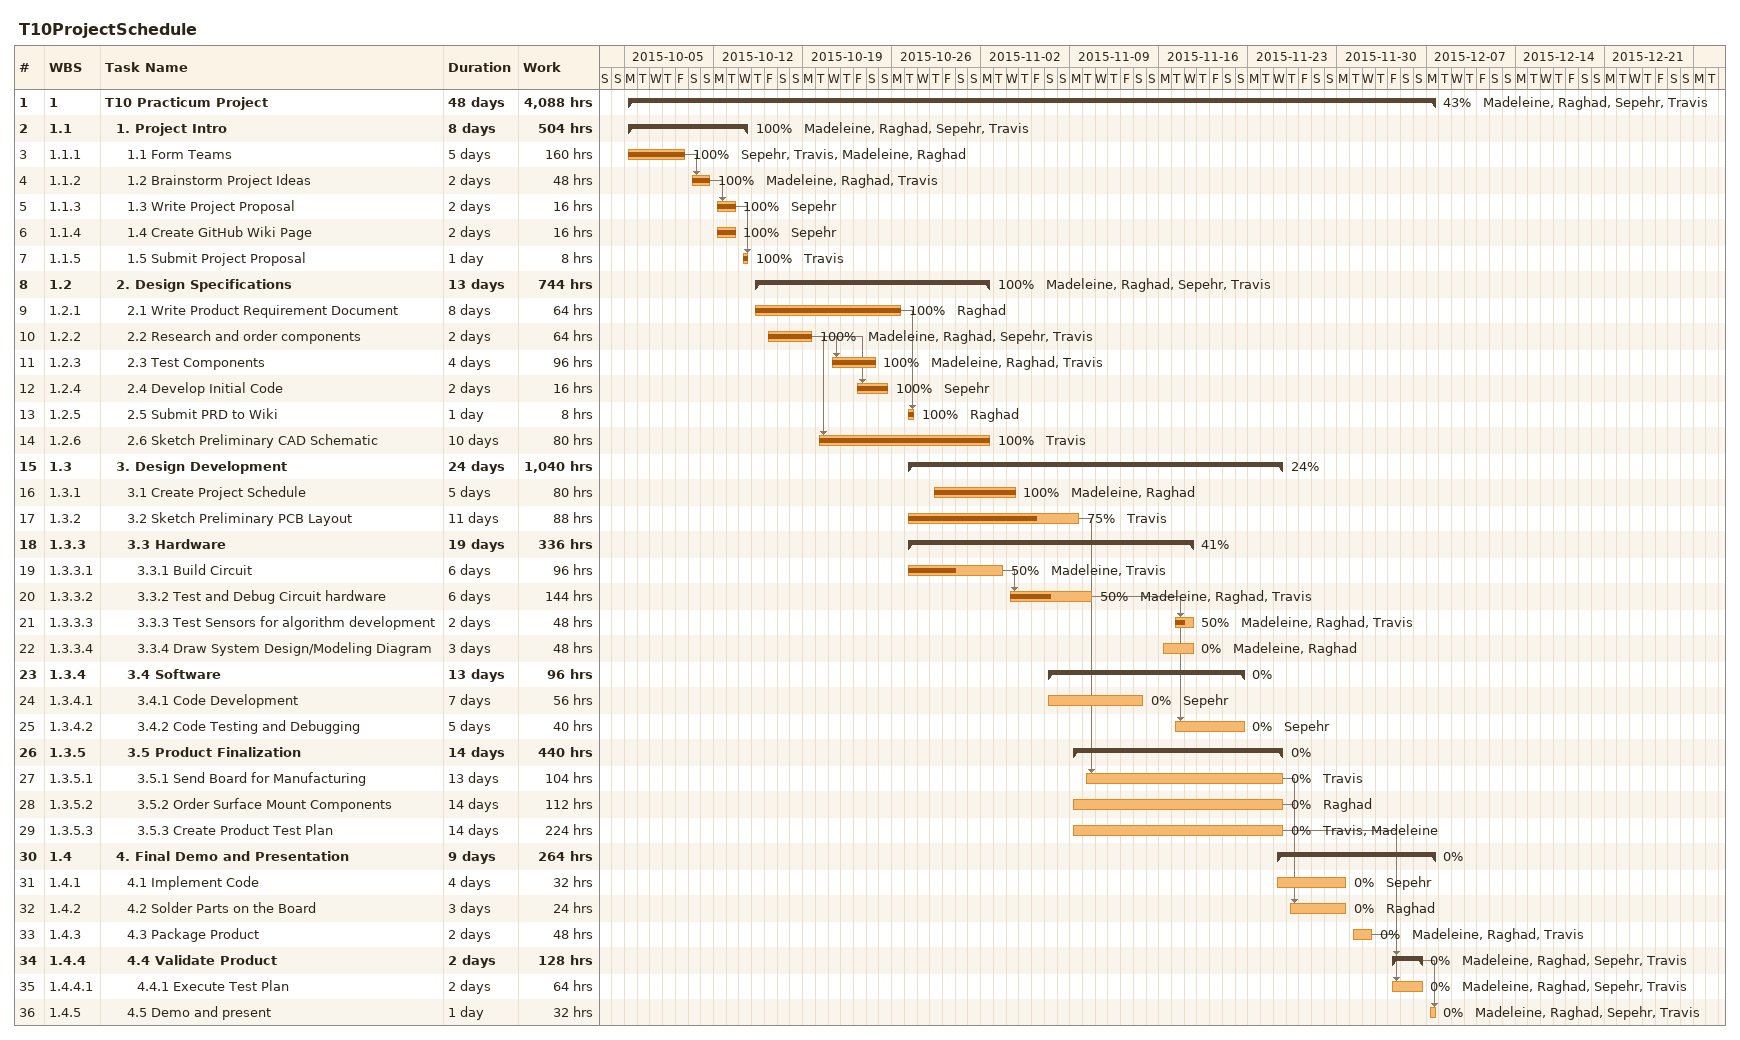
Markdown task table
T10ProjectSchedule

| ID | WBS | Task | Duration | Start | Finish | Predecessors | Resources | % complete | Work (h) |
|---|---|---|---|---|---|---|---|---|---|
| 1 | 1 | **T10 Practicum Project** | 48d | 2015-10-05 | 2015-12-07 |  | Madeleine, Raghad, Sepehr, Travis | 43 | 4088 |
| 2 | 1.1 | **1. Project Intro** | 8d | 2015-10-05 | 2015-10-14 |  | Madeleine, Raghad, Sepehr, Travis | 100 | 504 |
| 3 | 1.1.1 | 1.1 Form Teams | 5d | 2015-10-05 | 2015-10-09 |  | Sepehr, Travis, Madeleine, Raghad | 100 | 160 |
| 4 | 1.1.2 | 1.2 Brainstorm Project Ideas | 2d | 2015-10-10 | 2015-10-11 | 3 | Madeleine, Raghad, Travis | 100 | 48 |
| 5 | 1.1.3 | 1.3 Write Project Proposal | 2d | 2015-10-12 | 2015-10-13 | 4 | Sepehr | 100 | 16 |
| 6 | 1.1.4 | 1.4 Create GitHub Wiki Page | 2d | 2015-10-12 | 2015-10-13 |  | Sepehr | 100 | 16 |
| 7 | 1.1.5 | 1.5 Submit Project Proposal | 1d | 2015-10-14 | 2015-10-14 | 5 | Travis | 100 | 8 |
| 8 | 1.2 | **2. Design Specifications** | 13d | 2015-10-15 | 2015-11-02 |  | Madeleine, Raghad, Sepehr, Travis | 100 | 744 |
| 9 | 1.2.1 | 2.1 Write Product Requirement Document | 8d | 2015-10-15 | 2015-10-26 |  | Raghad | 100 | 64 |
| 10 | 1.2.2 | 2.2 Research and order components | 2d | 2015-10-16 | 2015-10-19 |  | Madeleine, Raghad, Sepehr, Travis | 100 | 64 |
| 11 | 1.2.3 | 2.3 Test Components | 4d | 2015-10-21 | 2015-10-24 | 10 | Madeleine, Raghad, Travis | 100 | 96 |
| 12 | 1.2.4 | 2.4 Develop Initial Code | 2d | 2015-10-23 | 2015-10-25 | 10 | Sepehr | 100 | 16 |
| 13 | 1.2.5 | 2.5 Submit PRD to Wiki | 1d | 2015-10-27 | 2015-10-27 | 9 | Raghad | 100 | 8 |
| 14 | 1.2.6 | 2.6 Sketch Preliminary CAD Schematic | 10d | 2015-10-20 | 2015-11-02 | 10 | Travis | 100 | 80 |
| 15 | 1.3 | **3. Design Development** | 24d | 2015-10-27 | 2015-11-25 |  |  | 24 | 1040 |
| 16 | 1.3.1 | 3.1 Create Project Schedule | 5d | 2015-10-29 | 2015-11-04 |  | Madeleine, Raghad | 100 | 80 |
| 17 | 1.3.2 | 3.2 Sketch Preliminary PCB Layout | 11d | 2015-10-27 | 2015-11-09 |  | Travis | 75 | 88 |
| 18 | 1.3.3 | **3.3 Hardware** | 19d | 2015-10-27 | 2015-11-18 |  |  | 41 | 336 |
| 19 | 1.3.3.1 | 3.3.1 Build Circuit | 6d | 2015-10-27 | 2015-11-03 |  | Madeleine, Travis | 50 | 96 |
| 20 | 1.3.3.2 | 3.3.2 Test and Debug Circuit hardware | 6d | 2015-11-04 | 2015-11-10 | 19 | Madeleine, Raghad, Travis | 50 | 144 |
| 21 | 1.3.3.3 | 3.3.3 Test Sensors for algorithm development | 2d | 2015-11-17 | 2015-11-18 | 20 | Madeleine, Raghad, Travis | 50 | 48 |
| 22 | 1.3.3.4 | 3.3.4 Draw System Design/Modeling Diagram | 3d | 2015-11-16 | 2015-11-18 |  | Madeleine, Raghad | 0 | 48 |
| 23 | 1.3.4 | **3.4 Software** | 13d | 2015-11-07 | 2015-11-22 |  |  | 0 | 96 |
| 24 | 1.3.4.1 | 3.4.1 Code Development | 7d | 2015-11-07 | 2015-11-14 |  | Sepehr | 0 | 56 |
| 25 | 1.3.4.2 | 3.4.2 Code Testing and Debugging | 5d | 2015-11-17 | 2015-11-22 | 20 | Sepehr | 0 | 40 |
| 26 | 1.3.5 | **3.5 Product Finalization** | 14d | 2015-11-09 | 2015-11-25 |  |  | 0 | 440 |
| 27 | 1.3.5.1 | 3.5.1 Send Board for Manufacturing | 13d | 2015-11-10 | 2015-11-25 | 17 | Travis | 0 | 104 |
| 28 | 1.3.5.2 | 3.5.2 Order Surface Mount Components | 14d | 2015-11-09 | 2015-11-25 |  | Raghad | 0 | 112 |
| 29 | 1.3.5.3 | 3.5.3 Create Product Test Plan | 14d | 2015-11-09 | 2015-11-25 |  | Travis, Madeleine | 0 | 224 |
| 30 | 1.4 | **4. Final Demo and Presentation** | 9d | 2015-11-25 | 2015-12-07 |  |  | 0 | 264 |
| 31 | 1.4.1 | 4.1 Implement Code | 4d | 2015-11-25 | 2015-11-30 |  | Sepehr | 0 | 32 |
| 32 | 1.4.2 | 4.2 Solder Parts on the Board | 3d | 2015-11-26 | 2015-11-30 | 28, 27 | Raghad | 0 | 24 |
| 33 | 1.4.3 | 4.3 Package Product | 2d | 2015-12-01 | 2015-12-02 |  | Madeleine, Raghad, Travis | 0 | 48 |
| 34 | 1.4.4 | **4.4 Validate Product** | 2d | 2015-12-04 | 2015-12-06 | 33 | Madeleine, Raghad, Sepehr, Travis | 0 | 128 |
| 35 | 1.4.4.1 | 4.4.1 Execute Test Plan | 2d | 2015-12-04 | 2015-12-06 | 29 | Madeleine, Raghad, Sepehr, Travis | 0 | 64 |
| 36 | 1.4.5 | 4.5 Demo and present | 1d | 2015-12-07 | 2015-12-07 | 34 | Madeleine, Raghad, Sepehr, Travis | 0 | 32 |
